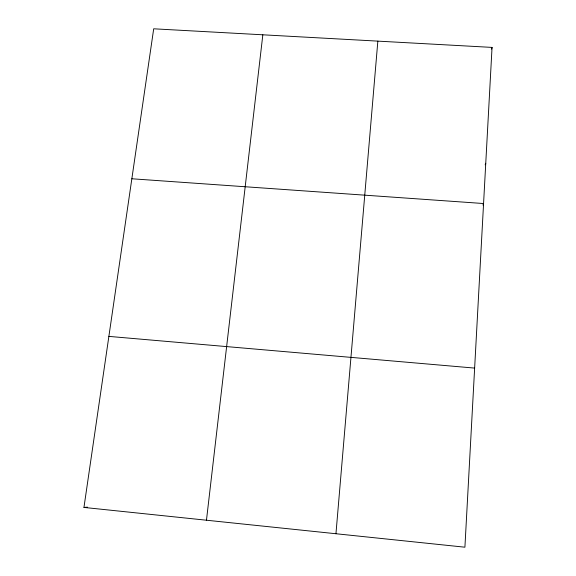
<?xml version="1.0" encoding="UTF-8"?>
<svg xmlns="http://www.w3.org/2000/svg" width="576" height="576" viewBox="0 0 576 576"><rect width="100%" height="100%" fill="white"/><g stroke="black" fill="none" stroke-linecap="round" stroke-linejoin="round"><path stroke-width="0.86" d="M492.048 47.405L464.911 547.2L83.952 507.427L153.698 28.8L492.048 47.405L491.551 49.09M335.952 533.736L377.849 41.126M206.467 520.214L262.836 34.805M485.172 164.822L485.755 163.289M482.926 205.042L483.566 203.53L131.846 178.769M83.952 507.427L87.473 507.154M108.878 336.391L474.631 368.093"/></g></svg>
